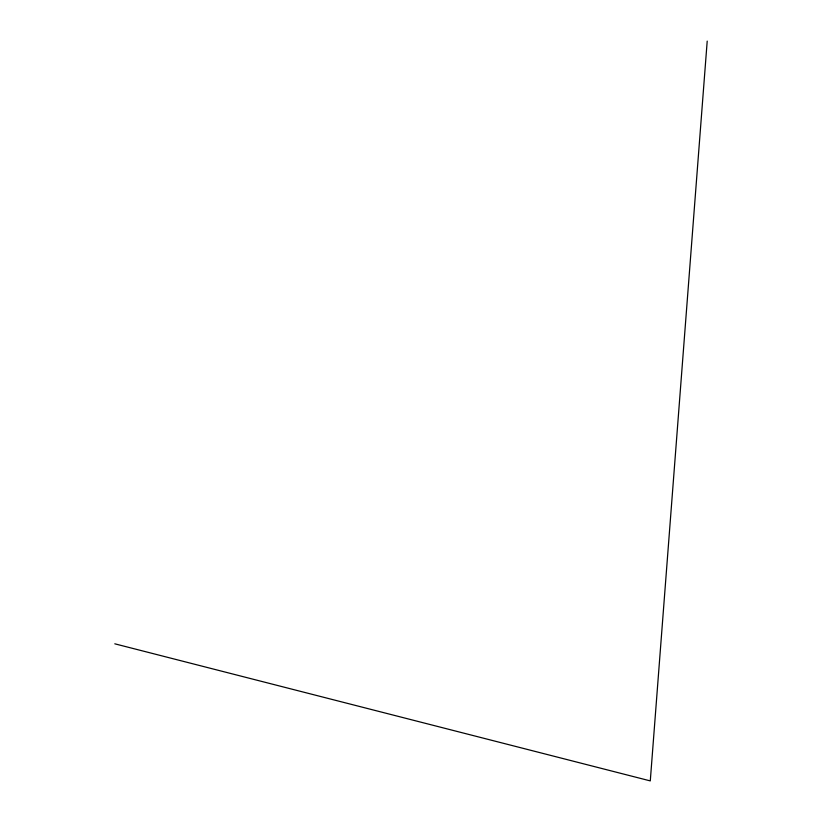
<?xml version="1.0" encoding="UTF-8"?>
<svg xmlns="http://www.w3.org/2000/svg" width="822" height="822" viewBox="0 0 822 822"><rect width="100%" height="100%" fill="white"/><g stroke="black" fill="none" stroke-linecap="round" stroke-linejoin="round"><path stroke-width="1.23" d="M707.208 41.1L650.284 780.9L114.792 643.811"/></g></svg>
